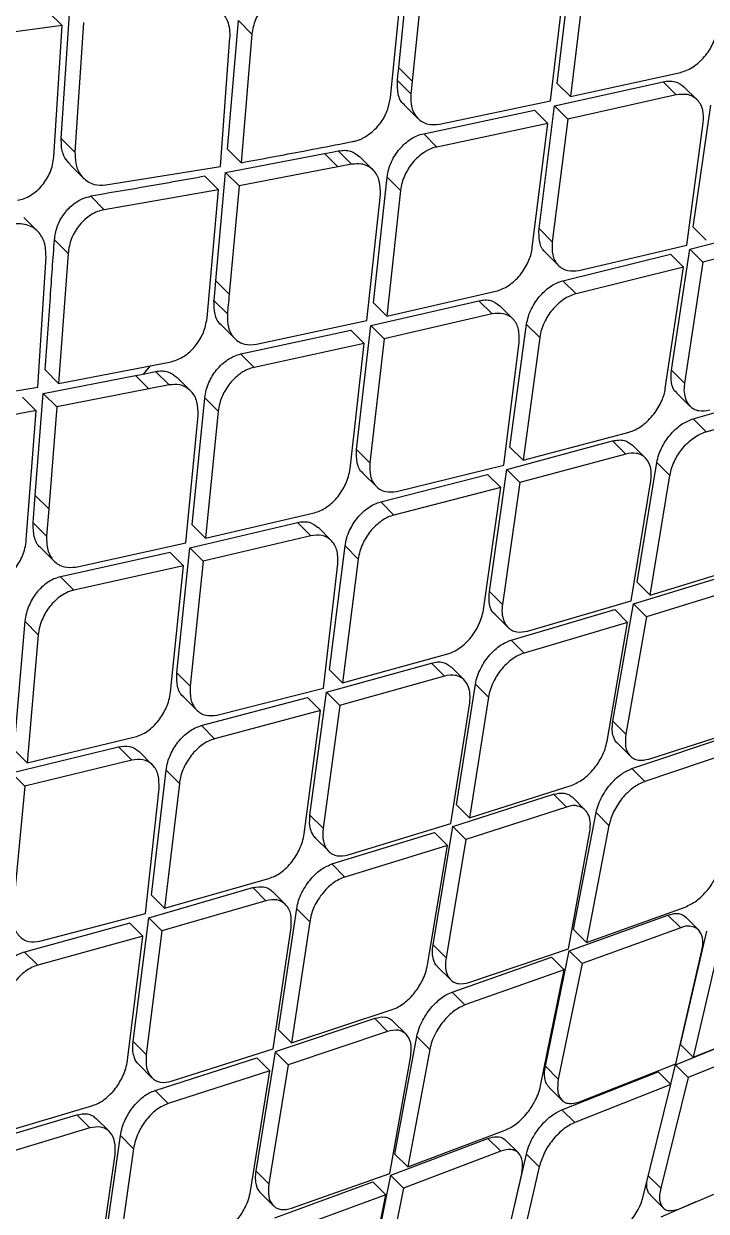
# Model space of a CAD drawing. Extents: x 943 to 1030, y 781 to 934.
# Drawn here: x 952.132 to 952.986, y 875.744 to 877.231 of the extents above; entities that cross this region are included whole.
import ezdxf

# ---------------------------------------------------------------- set-up
doc = ezdxf.new("R2010")
doc.units = 0
doc.header["$MEASUREMENT"] = 0
doc.layers.add('1', color=4, linetype='Continuous')

# ---------------------------------------------------------------- blocks, each defined once
blk = doc.blocks.new('AIRA')
at = {"layer": '1', "color": 3, "linetype": 'Continuous', "lineweight": 25}
for p, q in [((9.424, 74.0101), (9.4385, 74.1525)), ((9.6223, 73.9906), (9.6411, 74.1464)), ((9.4136, 73.9723), (9.4294, 74.1311)), ((9.4553, 74.1357), (9.4407, 73.9934)), ((9.6578, 74.1298), (9.6389, 73.974)), ((9.6139, 73.9686), (9.6324, 74.1247)), ((9.0017, 73.9214), (9.0122, 74.0839)), ((9.0026, 74.0629), (8.9854, 74.0801)), ((9.0294, 74.0667), (9.0188, 73.9043)), ((9.2098, 73.9082), (9.2234, 74.0692)), ((9.2403, 74.0523), (9.2234, 74.0692)), ((9.0026, 74.0629), (8.8542, 74.0434)), ((8.9923, 73.8986), (9.0026, 74.0629)), ((9.2403, 74.0523), (9.2267, 73.8913)), ((9.2008, 73.8866), (9.2128, 74.0482)), ((9.4229, 74), (9.424, 74.0101)), ((9.4407, 73.9934), (9.424, 74.0101)), ((9.4223, 73.9941), (9.4229, 73.9999)), ((9.439, 73.9773), (9.4223, 73.9941)), ((9.6189, 73.9623), (9.755, 73.9926)), ((9.6389, 73.974), (9.7765, 74.0043)), ((9.7714, 73.9761), (9.755, 73.9926)), ((9.6389, 73.974), (9.6224, 73.9906)), ((9.7974, 73.9699), (9.7809, 73.9864)), ((9.4103, 73.9582), (9.4136, 73.9723)), ((9.4314, 73.9633), (9.4481, 73.9466)), ((9.475, 73.9395), (9.6139, 73.9686)), ((9.5996, 73.8087), (9.6189, 73.9623)), ((9.6189, 73.9623), (9.6355, 73.9458)), ((9.7714, 73.9761), (9.6355, 73.9458)), ((9.7925, 73.8106), (9.8147, 73.9631)), ((9.4552, 73.9276), (9.5938, 73.9569)), ((9.6104, 73.9403), (9.5938, 73.9569)), ((9.6104, 73.9403), (9.4718, 73.9109)), ((9.5912, 73.7849), (9.6104, 73.9403)), ((9.6355, 73.9458), (9.6161, 73.7922)), ((9.7845, 73.7881), (9.8051, 73.941)), ((9.0188, 73.9043), (9.0017, 73.9214)), ((9.4552, 73.9276), (9.4718, 73.9109)), ((9.2072, 73.879), (9.3311, 73.9026)), ((9.2267, 73.8913), (9.2098, 73.9082)), ((9.3311, 73.9026), (9.3405, 73.9045)), ((9.3478, 73.8859), (9.3311, 73.9026)), ((9.3405, 73.9045), (9.3482, 73.906)), ((9.365, 73.8893), (9.3482, 73.906)), ((9.0124, 73.889), (9.0294, 73.872)), ((9.365, 73.8893), (9.3478, 73.8859)), ((9.392, 73.882), (9.3752, 73.8987)), ((9.0573, 73.8634), (9.2008, 73.8866)), ((9.1983, 73.8574), (9.1815, 73.8743)), ((9.195, 73.7435), (9.2072, 73.879)), ((9.2241, 73.8622), (9.2073, 73.879)), ((9.3478, 73.8859), (9.2241, 73.8621)), ((9.3923, 73.7158), (9.4096, 73.8732)), ((9.4262, 73.8565), (9.4096, 73.8732)), ((9.2241, 73.8621), (9.2118, 73.7267)), ((9.0555, 73.8323), (9.0385, 73.8493)), ((9.1983, 73.8574), (9.0555, 73.8323)), ((9.1841, 73.697), (9.1983, 73.8574)), ((9.384, 73.6936), (9.401, 73.8513)), ((9.4262, 73.8565), (9.409, 73.6992)), ((8.972, 73.8054), (8.9549, 73.8225)), ((9.7884, 73.783), (9.922, 73.8173)), ((9.6161, 73.7922), (9.5996, 73.8087)), ((9.8089, 73.7942), (9.7925, 73.8106)), ((9.9383, 73.801), (9.8048, 73.7666)), ((9.0101, 73.7777), (8.9931, 73.7947)), ((9.6494, 73.7564), (9.7845, 73.7881)), ((8.9724, 73.6103), (8.9826, 73.7736)), ((9.0101, 73.7777), (8.9982, 73.615)), ((9.6075, 73.779), (9.624, 73.7626)), ((9.6294, 73.7435), (9.7641, 73.7768)), ((9.7804, 73.7605), (9.7641, 73.7768)), ((9.7653, 73.6314), (9.7884, 73.783)), ((9.8048, 73.7666), (9.7884, 73.783)), ((9.7804, 73.7605), (9.6459, 73.7271)), ((9.7576, 73.6087), (9.7804, 73.7605)), ((9.8048, 73.7666), (9.7817, 73.6151)), ((9.1941, 73.733), (9.195, 73.7435)), ((9.2118, 73.7267), (9.195, 73.7435)), ((9.6294, 73.7435), (9.6459, 73.7271)), ((9.1928, 73.7189), (9.1941, 73.733)), ((9.409, 73.6992), (9.5457, 73.7304)), ((9.2095, 73.7021), (9.1927, 73.7189)), ((9.3892, 73.6873), (9.5244, 73.7184)), ((9.409, 73.6992), (9.3923, 73.7158)), ((9.5409, 73.7019), (9.5244, 73.7184)), ((9.5667, 73.6958), (9.5502, 73.7123)), ((9.1837, 73.6936), (9.1841, 73.697)), ((9.5409, 73.7019), (9.4058, 73.6707)), ((9.2021, 73.6878), (9.2189, 73.6711)), ((9.2262, 73.6518), (9.3642, 73.6817)), ((9.2458, 73.6639), (9.384, 73.6936)), ((9.3809, 73.6651), (9.3642, 73.6817)), ((9.3713, 73.5322), (9.3892, 73.6873)), ((9.3892, 73.6873), (9.4058, 73.6707)), ((9.5632, 73.5352), (9.584, 73.689)), ((9.6005, 73.6725), (9.584, 73.6889)), ((9.3809, 73.6651), (9.243, 73.635)), ((9.3631, 73.5082), (9.3809, 73.6651)), ((9.4058, 73.6707), (9.3879, 73.5157)), ((9.5554, 73.5125), (9.5747, 73.6666)), ((9.6005, 73.6725), (9.5796, 73.5188)), ((9.243, 73.635), (9.2262, 73.6517)), ((8.9982, 73.615), (9.139, 73.6421)), ((9.113, 73.6371), (9.1042, 73.6267)), ((9.1405, 73.6424), (9.139, 73.6421)), ((8.979, 73.6024), (9.0946, 73.6248)), ((8.9982, 73.615), (8.9813, 73.6319)), ((9.0946, 73.6248), (9.1042, 73.6267)), ((9.0946, 73.6248), (9.1114, 73.608)), ((9.1042, 73.6267), (9.1197, 73.6298)), ((9.1365, 73.613), (9.1197, 73.6298)), ((9.1635, 73.6057), (9.1467, 73.6225)), ((9.7817, 73.6151), (9.7653, 73.6314)), ((8.829, 73.5869), (8.9724, 73.6103)), ((9.1114, 73.608), (8.996, 73.5855)), ((9.1365, 73.613), (9.1114, 73.608)), ((9.7925, 73.5707), (9.9233, 73.6077)), ((8.9702, 73.5808), (8.9533, 73.5977)), ((8.9691, 73.4748), (8.979, 73.6025)), ((8.996, 73.5855), (8.979, 73.6025)), ((9.1656, 73.4378), (9.1813, 73.5967)), ((9.198, 73.58), (9.1813, 73.5967)), ((9.7722, 73.6029), (9.7885, 73.5866)), ((9.8087, 73.5544), (9.9396, 73.5915)), ((8.9583, 73.4246), (8.9702, 73.5808)), ((8.996, 73.5855), (8.9859, 73.4579)), ((9.198, 73.58), (9.1823, 73.4211)), ((9.1575, 73.4154), (9.1728, 73.5747)), ((9.8087, 73.5544), (9.7925, 73.5707)), ((9.5796, 73.5188), (9.7123, 73.554)), ((9.3878, 73.5157), (9.3713, 73.5322)), ((9.5593, 73.5073), (9.6917, 73.5429)), ((9.5796, 73.5188), (9.5632, 73.5352)), ((9.7081, 73.5265), (9.6917, 73.5429)), ((9.7328, 73.5215), (9.7165, 73.5378)), ((9.7081, 73.5265), (9.5757, 73.4909)), ((9.7223, 73.3662), (9.7471, 73.5161)), ((9.7471, 73.516), (9.7634, 73.4998)), ((9.3795, 73.5023), (9.396, 73.4858)), ((9.4213, 73.4798), (9.5554, 73.5124)), ((9.5374, 73.3546), (9.5593, 73.5073)), ((9.5757, 73.4909), (9.5593, 73.5073)), ((9.4015, 73.4667), (9.5352, 73.501)), ((9.5516, 73.4846), (9.5352, 73.501)), ((9.5757, 73.4909), (9.5538, 73.3382)), ((9.7151, 73.3429), (9.7396, 73.4931)), ((9.7386, 73.35), (9.7634, 73.4998)), ((8.9682, 73.4639), (8.9691, 73.4748)), ((8.9859, 73.4579), (8.969, 73.4748)), ((9.5516, 73.4846), (9.418, 73.4502)), ((9.53, 73.3316), (9.5516, 73.4846)), ((8.9663, 73.4406), (8.9682, 73.4639)), ((8.9859, 73.4579), (8.9832, 73.4237)), ((9.418, 73.4502), (9.4015, 73.4666)), ((9.1823, 73.4211), (9.3183, 73.453)), ((8.9832, 73.4237), (8.9663, 73.4406)), ((9.1627, 73.409), (9.2972, 73.4408)), ((9.1823, 73.4211), (9.1656, 73.4378)), ((9.3138, 73.4243), (9.2972, 73.4408)), ((9.3395, 73.4182), (9.323, 73.4348)), ((8.9578, 73.4185), (8.9583, 73.4246)), ((9.0198, 73.3851), (9.1575, 73.4154)), ((9.3138, 73.4243), (9.1794, 73.3923)), ((8.976, 73.4092), (8.9928, 73.3924)), ((9.1379, 73.4033), (9.0005, 73.3727)), ((9.1546, 73.3866), (9.1379, 73.4033)), ((9.1463, 73.2524), (9.1627, 73.409)), ((9.1627, 73.4089), (9.1794, 73.3923)), ((9.3372, 73.2563), (9.3568, 73.4114)), ((9.3733, 73.3949), (9.3568, 73.4114)), ((9.1546, 73.3866), (9.0173, 73.356)), ((9.1383, 73.2283), (9.1546, 73.3866)), ((9.1794, 73.3923), (9.1629, 73.2358)), ((9.3297, 73.2334), (9.3477, 73.3889)), ((9.3733, 73.3949), (9.3537, 73.2399)), ((9.7386, 73.3499), (9.8674, 73.3891)), ((9.0173, 73.356), (9.0005, 73.3727)), ((9.7177, 73.3391), (9.8451, 73.3781)), ((9.5538, 73.3382), (9.5374, 73.3546)), ((9.7224, 73.3662), (9.7386, 73.35)), ((9.8613, 73.3619), (9.734, 73.3228)), ((9.5853, 73.3048), (9.7151, 73.3429)), ((9.692, 73.1919), (9.7177, 73.3391)), ((9.7178, 73.339), (9.734, 73.3228)), ((9.5444, 73.3259), (9.5607, 73.3096)), ((9.5647, 73.2936), (9.6943, 73.332)), ((9.7105, 73.3158), (9.6943, 73.332)), ((9.734, 73.3228), (9.7082, 73.1757)), ((8.9561, 73.3171), (8.9421, 73.1565)), ((8.9729, 73.3003), (8.9562, 73.3171)), ((9.7105, 73.3158), (9.581, 73.2773)), ((9.6848, 73.1669), (9.7105, 73.3158)), ((8.9729, 73.3003), (8.9589, 73.1398)), ((9.581, 73.2773), (9.5647, 73.2936)), ((9.3336, 73.2283), (9.4649, 73.2649)), ((9.3537, 73.2399), (9.4853, 73.2763)), ((9.4813, 73.2485), (9.4649, 73.2649)), ((9.1629, 73.2358), (9.1463, 73.2524)), ((9.3537, 73.2399), (9.3373, 73.2563)), ((9.4813, 73.2485), (9.35, 73.2118)), ((9.5059, 73.2437), (9.4895, 73.26)), ((9.4963, 73.0875), (9.52, 73.2384)), ((9.5363, 73.2221), (9.52, 73.2383)), ((9.1547, 73.2224), (9.1713, 73.2058)), ((9.1769, 73.1865), (9.3096, 73.2217)), ((9.1965, 73.1998), (9.3297, 73.2334)), ((9.3261, 73.2053), (9.3096, 73.2217)), ((9.3129, 73.0744), (9.3336, 73.2283)), ((9.3501, 73.2118), (9.3336, 73.2282)), ((9.5363, 73.2221), (9.5126, 73.0712)), ((9.3261, 73.2053), (9.1935, 73.1699)), ((9.3056, 73.0511), (9.3261, 73.2053)), ((9.3501, 73.2118), (9.3293, 73.058)), ((9.4893, 73.064), (9.5128, 73.2151)), ((9.7082, 73.1757), (9.692, 73.1919)), ((9.177, 73.1865), (9.1935, 73.1699)), ((9.7158, 73.1327), (9.8416, 73.1749)), ((9.7369, 73.1446), (9.863, 73.1852)), ((8.9395, 73.1274), (9.0732, 73.16)), ((8.9589, 73.1398), (9.0942, 73.1724)), ((9.0899, 73.1434), (9.0732, 73.16)), ((9.6977, 73.1645), (9.7139, 73.1483)), ((8.9589, 73.1398), (8.9421, 73.1565)), ((9.1156, 73.1374), (9.099, 73.154)), ((9.8577, 73.1588), (9.732, 73.1166)), ((9.0899, 73.1434), (8.9562, 73.1107)), ((9.1146, 72.9743), (9.1328, 73.1306)), ((9.1494, 73.1141), (9.1329, 73.1306)), ((9.732, 73.1166), (9.7159, 73.1327)), ((8.9562, 73.1107), (8.9395, 73.1274)), ((8.9562, 73.1107), (8.9412, 72.9528)), ((9.1072, 72.9511), (9.124, 73.1078)), ((9.1494, 73.1141), (9.131, 72.9578)), ((9.4919, 73.0602), (9.6178, 73.1005)), ((9.5126, 73.0712), (9.64, 73.1117)), ((9.634, 73.0844), (9.6178, 73.1005)), ((9.5126, 73.0712), (9.4963, 73.0875)), ((9.6575, 73.0806), (9.6413, 73.0968)), ((9.3293, 73.058), (9.3129, 73.0744)), ((9.634, 73.0844), (9.5081, 73.0439)), ((9.6428, 72.9312), (9.671, 73.0776)), ((9.6871, 73.0614), (9.671, 73.0776)), ((9.3607, 73.0246), (9.4893, 73.064)), ((9.467, 72.9121), (9.4919, 73.0602)), ((9.4919, 73.0602), (9.5081, 73.0439)), ((9.6871, 73.0614), (9.6589, 72.9151)), ((9.32, 73.0456), (9.3363, 73.0292)), ((9.3403, 73.0133), (9.4687, 73.0529)), ((9.4849, 73.0366), (9.4687, 73.0529)), ((9.5081, 73.0439), (9.4832, 72.896)), ((9.6364, 72.9071), (9.6632, 73.0538)), ((9.4849, 73.0366), (9.3567, 72.9969)), ((9.4601, 72.8869), (9.4849, 73.0366)), ((9.3403, 73.0133), (9.3567, 72.9969)), ((9.1111, 72.946), (9.2414, 72.9837)), ((9.131, 72.9578), (9.2616, 72.9952)), ((9.2414, 72.9837), (9.2578, 72.9673)), ((9.131, 72.9578), (9.1146, 72.9743)), ((9.2578, 72.9673), (9.1276, 72.9295)), ((9.2822, 72.9626), (9.2659, 72.9789)), ((8.975, 72.9166), (9.1072, 72.9511)), ((9.2735, 72.8055), (9.2963, 72.9574)), ((9.3126, 72.941), (9.2963, 72.9573)), ((9.6589, 72.9151), (9.7825, 72.9594)), ((9.0873, 72.9393), (8.9556, 72.9031)), ((9.1038, 72.9228), (9.0873, 72.9393)), ((9.0915, 72.791), (9.1111, 72.946)), ((9.1276, 72.9295), (9.1112, 72.946)), ((9.3126, 72.941), (9.2898, 72.7892)), ((9.6375, 72.9047), (9.7608, 72.9494)), ((9.7769, 72.9333), (9.7608, 72.9493)), ((9.7992, 72.9308), (9.7833, 72.9466)), ((9.1038, 72.9228), (8.9721, 72.8865)), ((9.0845, 72.7675), (9.1038, 72.9228)), ((9.1276, 72.9295), (9.1079, 72.7746)), ((9.2668, 72.7818), (9.2892, 72.9339)), ((9.6428, 72.9312), (9.6589, 72.9151)), ((9.7769, 72.9333), (9.6536, 72.8886)), ((9.7766, 72.7875), (9.8096, 72.9291)), ((9.4832, 72.896), (9.467, 72.9121)), ((9.5117, 72.865), (9.6364, 72.9071)), ((9.8256, 72.9131), (9.7926, 72.7715)), ((8.9721, 72.8865), (8.9556, 72.9031)), ((9.4908, 72.853), (9.615, 72.8967)), ((9.6077, 72.76), (9.6375, 72.9047)), ((9.6311, 72.8806), (9.615, 72.8967)), ((9.6536, 72.8886), (9.6375, 72.9047)), ((9.7708, 72.7629), (9.8035, 72.9048)), ((9.4727, 72.8847), (9.4889, 72.8685)), ((9.6311, 72.8806), (9.5069, 72.8368)), ((9.6016, 72.7355), (9.6311, 72.8806)), ((9.6536, 72.8886), (9.6237, 72.7439)), ((9.4908, 72.853), (9.5069, 72.8368)), ((9.3939, 72.8197), (9.2692, 72.7781)), ((9.2898, 72.7892), (9.4159, 72.831)), ((9.4101, 72.8035), (9.3939, 72.8197)), ((9.7926, 72.7715), (9.9125, 72.8195)), ((9.2898, 72.7892), (9.2735, 72.8055)), ((9.4101, 72.8035), (9.2855, 72.7618)), ((9.4333, 72.8001), (9.4171, 72.8162)), ((9.7704, 72.762), (9.8889, 72.8098)), ((9.1079, 72.7746), (9.0915, 72.791)), ((9.4191, 72.6501), (9.4466, 72.7972)), ((9.4628, 72.7811), (9.4466, 72.7972)), ((9.7926, 72.7715), (9.7766, 72.7875)), ((9.9049, 72.7939), (9.7864, 72.746)), ((9.1393, 72.7412), (9.2668, 72.7818)), ((9.2692, 72.7781), (9.2451, 72.6292)), ((9.2855, 72.7618), (9.2693, 72.778)), ((9.4129, 72.6257), (9.439, 72.7731)), ((9.4628, 72.7811), (9.4352, 72.634)), ((9.0987, 72.7621), (9.1151, 72.7457)), ((9.1191, 72.7297), (9.2463, 72.7705)), ((9.2625, 72.7543), (9.2463, 72.7705)), ((9.2855, 72.7618), (9.2614, 72.613)), ((9.6237, 72.7439), (9.6076, 72.76)), ((9.6501, 72.7156), (9.7708, 72.7629)), ((9.7644, 72.7376), (9.7704, 72.762)), ((9.7705, 72.7619), (9.7864, 72.746)), ((9.2625, 72.7543), (9.1355, 72.7134)), ((9.2385, 72.6037), (9.2625, 72.7543)), ((9.6283, 72.7057), (9.7487, 72.7532)), ((9.7646, 72.7373), (9.7487, 72.7532)), ((9.7864, 72.746), (9.7519, 72.6076)), ((9.1355, 72.7134), (9.1191, 72.7297)), ((9.6119, 72.734), (9.6281, 72.7178)), ((9.7646, 72.7373), (9.6443, 72.6897)), ((9.7301, 72.5972), (9.7646, 72.7373)), ((8.8918, 72.6606), (9.021, 72.6993)), ((8.9115, 72.6725), (9.0411, 72.711)), ((9.0375, 72.6829), (9.021, 72.6993)), ((9.6283, 72.7057), (9.6443, 72.6897)), ((9.0618, 72.6783), (9.0454, 72.6947)), ((9.0375, 72.6829), (8.9083, 72.6441)), ((9.0538, 72.5204), (9.0757, 72.6732)), ((9.092, 72.6568), (9.0757, 72.6732)), ((9.4139, 72.6236), (9.5357, 72.6698)), ((9.4352, 72.634), (9.5572, 72.6799)), ((9.5357, 72.6698), (9.5517, 72.6537)), ((9.092, 72.6568), (9.0701, 72.5041)), ((9.5517, 72.6537), (9.43, 72.6074)), ((9.5737, 72.6515), (9.5578, 72.6674)), ((9.0473, 72.4964), (9.0689, 72.6495)), ((9.4352, 72.634), (9.4191, 72.6501)), ((9.5631, 72.56), (9.5838, 72.6502)), ((9.5998, 72.6342), (9.5838, 72.6502)), ((9.2614, 72.613), (9.2451, 72.6292)), ((9.2898, 72.5822), (9.4129, 72.6257)), ((9.5457, 72.4832), (9.578, 72.6255)), ((9.5998, 72.6342), (9.5672, 72.4921)), ((9.7753, 72.5817), (9.8923, 72.6315)), ((9.2689, 72.5701), (9.3917, 72.6152)), ((9.3846, 72.4782), (9.4139, 72.6236)), ((9.4078, 72.5991), (9.3917, 72.6153)), ((9.43, 72.6074), (9.4139, 72.6235)), ((9.7519, 72.6076), (9.7359, 72.6235)), ((9.251, 72.6017), (9.2672, 72.5855)), ((9.4078, 72.5991), (9.2851, 72.5539)), ((9.3789, 72.4535), (9.4078, 72.5991)), ((9.43, 72.6074), (9.4007, 72.4622)), ((9.7388, 72.599), (9.7548, 72.5829)), ((9.7526, 72.5715), (9.7961, 72.5906))]:
    blk.add_line(p, q, dxfattribs=at)
at = {"layer": '1', "color": 3, "linetype": 'Continuous', "lineweight": 25, "flags": 128}
blk.add_lwpolyline([(9.4407, 73.9934), (9.4398, 73.9844), (9.4391, 73.9774)], dxfattribs=at)
at = {"layer": '1', "color": 3, "linetype": 'Continuous', "lineweight": 25}
for points, knots in [([(16.7635, 77.6975), (16.438, 77.4073), (15.787, 76.8269), (14.8258, 75.9334), (13.8771, 75.0243), (12.943, 74.0988), (12.0242, 73.1586), (11.1221, 72.2041), (10.236, 71.2375), (9.661, 70.5833), (9.3735, 70.2562)], [0, 0, 0, 0, 0.125, 0.25, 0.375, 0.5, 0.625, 0.75, 0.875, 1, 1, 1, 1]), ([(9.2863, 74.1063), (9.2839, 74.1059), (9.2785, 74.1048), (9.2704, 74.1007), (9.2622, 74.0948), (9.2549, 74.0875), (9.249, 74.0792), (9.2427, 74.0675), (9.2413, 74.0583), (9.2403, 74.0523)], [0, 0, 0, 0, 0.105825, 0.238451, 0.373402, 0.498491, 0.62771, 0.754207, 1, 1, 1, 1]), ([(9.2128, 74.0482), (9.2128, 74.0485), (9.2129, 74.0496), (9.2129, 74.053), (9.2125, 74.0596), (9.21, 74.0696), (9.2045, 74.0784), (9.1968, 74.0846), (9.1886, 74.0881), (9.1809, 74.089), (9.1755, 74.0889), (9.1743, 74.0883), (9.1742, 74.0882)], [0, 0, 0, 0, 0.014204, 0.042302, 0.140117, 0.293294, 0.501589, 0.633648, 0.776943, 0.933487, 0.991591, 1, 1, 1, 1]), ([(9.7765, 74.0043), (9.7792, 74.0051), (9.7845, 74.0066), (9.7925, 74.0111), (9.8001, 74.0169), (9.809, 74.026), (9.8161, 74.0371), (9.8209, 74.0489), (9.8221, 74.055), (9.8227, 74.0582)], [0, 0, 0, 0, 0.126014, 0.251341, 0.376388, 0.50159, 0.734749, 0.863397, 1, 1, 1, 1]), ([(9.4315, 73.9635), (9.4312, 73.9637), (9.4268, 73.9664), (9.4224, 73.977), (9.4223, 73.9884), (9.4223, 73.9941)], [0, 0, 0, 0, 0.034137, 0.519081, 1, 1, 1, 1]), ([(9.755, 73.9926), (9.7576, 73.993), (9.7628, 73.9939), (9.7722, 73.9928), (9.7774, 73.9889), (9.7808, 73.9863)], [0, 0, 0, 0, 0.258835, 0.515955, 1, 1, 1, 1]), ([(9.439, 73.9773), (9.439, 73.9715), (9.439, 73.9619), (9.4432, 73.9526), (9.4478, 73.9465), (9.4532, 73.9422), (9.4622, 73.9384), (9.47, 73.9391), (9.475, 73.9395)], [0, 0, 0, 0, 0.248308, 0.407172, 0.498913, 0.640836, 0.771699, 1, 1, 1, 1]), ([(9.8051, 73.941), (9.8053, 73.9466), (9.8057, 73.9578), (9.7997, 73.9685), (9.7923, 73.9742), (9.7837, 73.9775), (9.7762, 73.9767), (9.7714, 73.9761)], [0, 0, 0, 0, 0.248843, 0.49856, 0.64013, 0.770965, 1, 1, 1, 1]), ([(9.3788, 73.9218), (9.3828, 73.9243), (9.3895, 73.9284), (9.3998, 73.9385), (9.4054, 73.9466), (9.4087, 73.9542), (9.4095, 73.9563), (9.4103, 73.9582)], [0, 0, 0, 0, 0.299705, 0.501096, 0.859606, 0.872421, 1, 1, 1, 1]), ([(9.0128, 73.8894), (9.0104, 73.8919), (9.0048, 73.8979), (9.0016, 73.9097), (9.0017, 73.9184), (9.0017, 73.9214)], [0, 0, 0, 0, 0.318184, 0.766873, 1, 1, 1, 1]), ([(9.2267, 73.8913), (9.2528, 73.8961), (9.294, 73.9037), (9.3403, 73.9127), (9.3614, 73.9166), (9.3672, 73.9179), (9.3679, 73.9181)], [0, 0, 0, 0, 0.552912, 0.873663, 0.986638, 1, 1, 1, 1]), ([(9.3679, 73.9181), (9.3697, 73.9185), (9.3727, 73.9192), (9.3764, 73.9206), (9.3782, 73.9215), (9.3788, 73.9218)], [0, 0, 0, 0, 0.5010568, 0.8164938, 1, 1, 1, 1]), ([(9.4096, 73.8732), (9.4101, 73.8765), (9.4111, 73.8829), (9.4158, 73.8952), (9.4246, 73.9091), (9.4365, 73.9197), (9.4469, 73.9254), (9.4524, 73.9268), (9.4552, 73.9276)], [0, 0, 0, 0, 0.139096, 0.270943, 0.512783, 0.746549, 0.871237, 1, 1, 1, 1]), ([(9.0188, 73.9043), (9.019, 73.8982), (9.0194, 73.8866), (9.0248, 73.8771), (9.0302, 73.871), (9.0349, 73.8672), (9.0443, 73.8629), (9.0523, 73.8632), (9.0573, 73.8634)], [0, 0, 0, 0, 0.250403, 0.476416, 0.502103, 0.644874, 0.775459, 1, 1, 1, 1]), ([(9.3482, 73.906), (9.3509, 73.9064), (9.3564, 73.9071), (9.3661, 73.9057), (9.3715, 73.9014), (9.3751, 73.8985)], [0, 0, 0, 0, 0.259164, 0.517584, 1, 1, 1, 1]), ([(9.4718, 73.9109), (9.4716, 73.9109), (9.471, 73.911), (9.4693, 73.9106), (9.4642, 73.9091), (9.4567, 73.9051), (9.448, 73.8985), (9.4392, 73.8893), (9.4323, 73.8781), (9.4278, 73.8661), (9.4268, 73.8598), (9.4262, 73.8565)], [0, 0, 0, 0, 0.009812, 0.025576, 0.075767, 0.251609, 0.376054, 0.502002, 0.733155, 0.862124, 1, 1, 1, 1]), ([(8.9468, 73.8442), (8.9496, 73.8448), (8.9552, 73.846), (8.9635, 73.8502), (8.9712, 73.8559), (8.9802, 73.8651), (8.9869, 73.8765), (8.9912, 73.8888), (8.9919, 73.8953), (8.9923, 73.8986)], [0, 0, 0, 0, 0.126578, 0.25122, 0.374704, 0.497905, 0.732718, 0.862235, 1, 1, 1, 1]), ([(9.401, 73.8513), (9.401, 73.8572), (9.4009, 73.869), (9.3943, 73.8808), (9.3857, 73.8872), (9.3762, 73.8905), (9.3691, 73.8897), (9.365, 73.8893)], [0, 0, 0, 0, 0.249258, 0.498109, 0.667591, 0.807707, 1, 1, 1, 1]), ([(9.1815, 73.8743), (9.1549, 73.8695), (9.1074, 73.8609), (9.0595, 73.8529), (9.0385, 73.8493)], [0, 0, 0, 0, 0.56, 1, 1, 1, 1]), ([(8.9931, 73.7947), (8.9939, 73.8001), (8.9956, 73.811), (9.0039, 73.8266), (9.0154, 73.839), (9.0275, 73.8466), (9.0352, 73.8485), (9.0385, 73.8493)], [0, 0, 0, 0, 0.221499, 0.443506, 0.653056, 0.851267, 1, 1, 1, 1]), ([(9.0555, 73.8323), (9.0526, 73.8317), (9.0471, 73.8304), (9.0388, 73.8261), (9.0312, 73.8204), (9.0244, 73.8133), (9.0187, 73.8052), (9.0126, 73.7933), (9.0111, 73.7839), (9.0101, 73.7777)], [0, 0, 0, 0, 0.12722, 0.252195, 0.375632, 0.498266, 0.620205, 0.747606, 1, 1, 1, 1]), ([(8.9826, 73.7736), (8.9823, 73.7797), (8.9817, 73.7919), (8.9746, 73.8036), (8.9663, 73.8104), (8.958, 73.814), (8.9503, 73.8149), (8.9448, 73.8148), (8.9436, 73.8142), (8.9435, 73.8141)], [0, 0, 0, 0, 0.250544, 0.501012, 0.632842, 0.77677, 0.933594, 0.991621, 1, 1, 1, 1]), ([(9.6076, 73.7791), (9.6074, 73.7793), (9.6037, 73.7822), (9.5992, 73.7917), (9.5995, 73.803), (9.5996, 73.8087)], [0, 0, 0, 0, 0.033028, 0.511538, 1, 1, 1, 1]), ([(8.9813, 73.6319), (8.9835, 73.6623), (8.9875, 73.7165), (8.9914, 73.7708), (8.9931, 73.7947)], [0, 0, 0, 0, 0.56, 1, 1, 1, 1]), ([(9.5457, 73.7304), (9.5484, 73.7312), (9.5536, 73.7328), (9.5616, 73.7373), (9.5691, 73.7432), (9.5782, 73.7528), (9.5864, 73.7666), (9.5907, 73.7783), (9.5911, 73.7843), (9.5912, 73.7849)], [0, 0, 0, 0, 0.125413, 0.250582, 0.375943, 0.501874, 0.750956, 0.971898, 1, 1, 1, 1]), ([(9.6161, 73.7922), (9.6159, 73.7865), (9.6156, 73.7752), (9.6215, 73.7643), (9.6287, 73.7585), (9.6372, 73.7551), (9.6446, 73.7559), (9.6494, 73.7564)], [0, 0, 0, 0, 0.248993, 0.498712, 0.638394, 0.768559, 1, 1, 1, 1]), ([(9.584, 73.689), (9.5846, 73.6922), (9.5858, 73.6986), (9.5898, 73.7083), (9.595, 73.7172), (9.603, 73.7276), (9.6148, 73.7382), (9.6246, 73.7418), (9.6294, 73.7435)], [0, 0, 0, 0, 0.140284, 0.275797, 0.406748, 0.533373, 0.773531, 1, 1, 1, 1]), ([(9.2118, 73.7267), (9.2114, 73.7221), (9.2106, 73.7139), (9.2099, 73.7057), (9.2095, 73.7021)], [0, 0, 0, 0, 0.56, 1, 1, 1, 1]), ([(9.6459, 73.7271), (9.6432, 73.7263), (9.638, 73.7247), (9.6301, 73.7201), (9.6226, 73.7141), (9.6139, 73.705), (9.607, 73.6939), (9.6022, 73.682), (9.6011, 73.6758), (9.6005, 73.6725)], [0, 0, 0, 0, 0.125916, 0.251185, 0.376203, 0.501366, 0.731006, 0.860627, 1, 1, 1, 1]), ([(9.2022, 73.6879), (9.202, 73.6881), (9.1979, 73.6912), (9.193, 73.7012), (9.1928, 73.713), (9.1927, 73.7189)], [0, 0, 0, 0, 0.027804, 0.517851, 1, 1, 1, 1]), ([(9.5244, 73.7184), (9.527, 73.7189), (9.5322, 73.7198), (9.5415, 73.7188), (9.5467, 73.7148), (9.5501, 73.7122)], [0, 0, 0, 0, 0.259361, 0.51616, 1, 1, 1, 1]), ([(9.2095, 73.7021), (9.2096, 73.6962), (9.2096, 73.6844), (9.2163, 73.6729), (9.224, 73.6666), (9.233, 73.6628), (9.2408, 73.6635), (9.2458, 73.6639)], [0, 0, 0, 0, 0.248173, 0.498563, 0.639651, 0.770277, 1, 1, 1, 1]), ([(9.5747, 73.6666), (9.5748, 73.6723), (9.5751, 73.6836), (9.5691, 73.6943), (9.5618, 73.7), (9.5532, 73.7033), (9.5457, 73.7025), (9.5409, 73.7019)], [0, 0, 0, 0, 0.248948, 0.498674, 0.639139, 0.769575, 1, 1, 1, 1]), ([(9.1405, 73.6424), (9.1456, 73.6443), (9.1558, 73.6479), (9.1694, 73.6607), (9.1797, 73.6766), (9.1823, 73.6879), (9.1837, 73.6936)], [0, 0, 0, 0, 0.250637, 0.50126, 0.750491, 1, 1, 1, 1]), ([(9.1813, 73.5967), (9.1818, 73.6001), (9.1827, 73.6065), (9.1871, 73.6186), (9.1938, 73.6299), (9.2025, 73.6391), (9.2101, 73.645), (9.2181, 73.6495), (9.2235, 73.651), (9.2262, 73.6518)], [0, 0, 0, 0, 0.139127, 0.268701, 0.499152, 0.623937, 0.748629, 0.873797, 1, 1, 1, 1]), ([(9.243, 73.635), (9.2402, 73.6343), (9.2348, 73.6328), (9.2268, 73.6283), (9.2192, 73.6223), (9.2106, 73.6131), (9.2039, 73.6018), (9.1995, 73.5897), (9.1985, 73.5833), (9.198, 73.58)], [0, 0, 0, 0, 0.126589, 0.25199, 0.376762, 0.501473, 0.731694, 0.861094, 1, 1, 1, 1]), ([(9.1197, 73.6298), (9.1224, 73.6302), (9.1278, 73.6309), (9.1375, 73.6295), (9.143, 73.6251), (9.1466, 73.6223)], [0, 0, 0, 0, 0.259896, 0.519097, 1, 1, 1, 1]), ([(9.7723, 73.6031), (9.7721, 73.6032), (9.7682, 73.6054), (9.7645, 73.6151), (9.7651, 73.626), (9.7653, 73.6314)], [0, 0, 0, 0, 0.025698, 0.513186, 1, 1, 1, 1]), ([(9.1728, 73.5747), (9.1728, 73.5806), (9.1727, 73.5924), (9.166, 73.6041), (9.1579, 73.6105), (9.1486, 73.6141), (9.1411, 73.6134), (9.1365, 73.613)], [0, 0, 0, 0, 0.249164, 0.498371, 0.652255, 0.787148, 1, 1, 1, 1]), ([(9.7123, 73.554), (9.7148, 73.5549), (9.7199, 73.5566), (9.7277, 73.5612), (9.7351, 73.5672), (9.7441, 73.5768), (9.7525, 73.5905), (9.7568, 73.6021), (9.7575, 73.6079), (9.7576, 73.6087)], [0, 0, 0, 0, 0.124122, 0.248918, 0.374706, 0.501592, 0.750742, 0.968837, 1, 1, 1, 1]), ([(9.7817, 73.6151), (9.7814, 73.613), (9.7807, 73.6074), (9.7817, 73.5971), (9.7862, 73.5881), (9.793, 73.5828), (9.8011, 73.5798), (9.8085, 73.5809), (9.8132, 73.5817)], [0, 0, 0, 0, 0.09274, 0.250084, 0.499326, 0.636428, 0.76565, 1, 1, 1, 1]), ([(8.9702, 73.5808), (8.9357, 73.5743), (8.8921, 73.5662), (8.8446, 73.5582), (8.8318, 73.5559), (8.8279, 73.5556), (8.8275, 73.5555)], [0, 0, 0, 0, 0.730236, 0.922652, 0.991432, 1, 1, 1, 1]), ([(9.7471, 73.5161), (9.7478, 73.5193), (9.7492, 73.5257), (9.7534, 73.5354), (9.7588, 73.5443), (9.7669, 73.5546), (9.7785, 73.5651), (9.7879, 73.5689), (9.7925, 73.5707)], [0, 0, 0, 0, 0.14265, 0.280019, 0.412241, 0.539465, 0.778483, 1, 1, 1, 1]), ([(9.7634, 73.4998), (9.7641, 73.503), (9.7654, 73.5093), (9.7704, 73.521), (9.7774, 73.5319), (9.786, 73.5411), (9.7934, 73.5471), (9.8011, 73.5518), (9.8062, 73.5535), (9.8087, 73.5544)], [0, 0, 0, 0, 0.141476, 0.271889, 0.498955, 0.625061, 0.750418, 0.875304, 1, 1, 1, 1]), ([(9.3796, 73.5025), (9.3794, 73.5027), (9.3752, 73.5052), (9.3711, 73.5154), (9.3712, 73.5266), (9.3713, 73.5322)], [0, 0, 0, 0, 0.034001, 0.517797, 1, 1, 1, 1]), ([(9.6917, 73.5429), (9.6943, 73.5434), (9.6994, 73.5444), (9.7083, 73.5438), (9.7132, 73.5401), (9.7164, 73.5377)], [0, 0, 0, 0, 0.262387, 0.520967, 1, 1, 1, 1]), ([(9.7396, 73.4931), (9.7399, 73.4986), (9.7406, 73.5097), (9.7351, 73.5201), (9.7282, 73.5254), (9.7201, 73.5284), (9.7128, 73.5273), (9.7081, 73.5265)], [0, 0, 0, 0, 0.249669, 0.498787, 0.637136, 0.766867, 1, 1, 1, 1]), ([(9.3183, 73.453), (9.3209, 73.4538), (9.3262, 73.4554), (9.334, 73.46), (9.3415, 73.4661), (9.3501, 73.4754), (9.3569, 73.4867), (9.3615, 73.4987), (9.3625, 73.505), (9.3631, 73.5082)], [0, 0, 0, 0, 0.124627, 0.249433, 0.374882, 0.501307, 0.731907, 0.861304, 1, 1, 1, 1]), ([(9.3878, 73.5157), (9.3877, 73.51), (9.3875, 73.4985), (9.3935, 73.4876), (9.4006, 73.4818), (9.4091, 73.4784), (9.4165, 73.4792), (9.4213, 73.4798)], [0, 0, 0, 0, 0.24915, 0.498885, 0.637663, 0.767484, 1, 1, 1, 1]), ([(9.3568, 73.4114), (9.3574, 73.4147), (9.3585, 73.4212), (9.3633, 73.4335), (9.372, 73.4475), (9.3835, 73.4582), (9.3936, 73.4642), (9.3989, 73.4658), (9.4015, 73.4667)], [0, 0, 0, 0, 0.14191, 0.27524, 0.515716, 0.748517, 0.872914, 1, 1, 1, 1]), ([(9.2972, 73.4409), (9.2998, 73.4413), (9.305, 73.4422), (9.3143, 73.4412), (9.3195, 73.4372), (9.3229, 73.4346)], [0, 0, 0, 0, 0.259994, 0.517221, 1, 1, 1, 1]), ([(9.418, 73.4502), (9.4154, 73.4493), (9.4102, 73.4477), (9.4024, 73.443), (9.395, 73.437), (9.3864, 73.4277), (9.3796, 73.4165), (9.375, 73.4046), (9.3739, 73.3982), (9.3733, 73.3949)], [0, 0, 0, 0, 0.125221, 0.250205, 0.375372, 0.501138, 0.729245, 0.859337, 1, 1, 1, 1]), ([(8.9761, 73.4093), (8.9759, 73.4095), (8.9715, 73.4122), (8.9668, 73.423), (8.9665, 73.4347), (8.9663, 73.4406)], [0, 0, 0, 0, 0.027718, 0.515516, 1, 1, 1, 1]), ([(8.9134, 73.363), (8.9161, 73.3637), (8.9215, 73.3652), (8.9296, 73.3697), (8.9371, 73.3757), (8.9458, 73.3851), (8.9524, 73.3965), (8.9566, 73.4088), (8.9574, 73.4152), (8.9578, 73.4185)], [0, 0, 0, 0, 0.125511, 0.250495, 0.375621, 0.501387, 0.732588, 0.861761, 1, 1, 1, 1]), ([(8.9832, 73.4237), (8.9833, 73.4178), (8.9835, 73.4059), (8.9902, 73.3942), (8.998, 73.3879), (9.007, 73.384), (9.0148, 73.3847), (9.0198, 73.3851)], [0, 0, 0, 0, 0.248306, 0.498837, 0.639343, 0.769712, 1, 1, 1, 1]), ([(9.3477, 73.3889), (9.3478, 73.3945), (9.348, 73.4059), (9.3419, 73.4167), (9.3346, 73.4224), (9.3261, 73.4258), (9.3186, 73.4249), (9.3138, 73.4243)], [0, 0, 0, 0, 0.249128, 0.498878, 0.638415, 0.768494, 1, 1, 1, 1]), ([(9.0005, 73.3728), (8.9978, 73.372), (8.9924, 73.3705), (8.9844, 73.3659), (8.9769, 73.3599), (8.9683, 73.3505), (8.9618, 73.3391), (8.9575, 73.327), (8.9566, 73.3205), (8.9561, 73.3171)], [0, 0, 0, 0, 0.126059, 0.251215, 0.376069, 0.501231, 0.7304, 0.860153, 1, 1, 1, 1]), ([(9.0173, 73.356), (9.0172, 73.356), (9.0169, 73.356), (9.0163, 73.3559), (9.014, 73.3553), (9.009, 73.3534), (9.0016, 73.3495), (8.9937, 73.3431), (8.9852, 73.3337), (8.9786, 73.3223), (8.9743, 73.3102), (8.9734, 73.3037), (8.9729, 73.3003)], [0, 0, 0, 0, 0.003568, 0.009887, 0.031036, 0.107674, 0.251158, 0.37516, 0.501397, 0.730507, 0.860212, 1, 1, 1, 1]), ([(9.5445, 73.3261), (9.5443, 73.3262), (9.5404, 73.3284), (9.5367, 73.3382), (9.5372, 73.3491), (9.5374, 73.3546)], [0, 0, 0, 0, 0.027562, 0.513932, 1, 1, 1, 1]), ([(9.5538, 73.3382), (9.5538, 73.3382), (9.5538, 73.338), (9.5537, 73.3376), (9.5535, 73.3361), (9.553, 73.3306), (9.5537, 73.3205), (9.5584, 73.3111), (9.5652, 73.3058), (9.5733, 73.3028), (9.5806, 73.304), (9.5853, 73.3048)], [0, 0, 0, 0, 0.002153, 0.006108, 0.019425, 0.067674, 0.250126, 0.499395, 0.635452, 0.764302, 1, 1, 1, 1]), ([(9.4853, 73.2763), (9.4878, 73.2771), (9.4928, 73.2789), (9.5005, 73.2836), (9.5079, 73.2897), (9.5164, 73.2991), (9.5233, 73.3102), (9.5281, 73.322), (9.5293, 73.3283), (9.53, 73.3316)], [0, 0, 0, 0, 0.123177, 0.247543, 0.37343, 0.501003, 0.729429, 0.859513, 1, 1, 1, 1]), ([(9.52, 73.2384), (9.5207, 73.2417), (9.5221, 73.2482), (9.5263, 73.2581), (9.5317, 73.2671), (9.5397, 73.2775), (9.551, 73.288), (9.5603, 73.2918), (9.5647, 73.2936)], [0, 0, 0, 0, 0.144953, 0.28398, 0.417204, 0.544767, 0.782469, 1, 1, 1, 1]), ([(9.4649, 73.2649), (9.4675, 73.2655), (9.4725, 73.2665), (9.4814, 73.2659), (9.4863, 73.2623), (9.4894, 73.2599)], [0, 0, 0, 0, 0.263316, 0.522483, 1, 1, 1, 1]), ([(9.581, 73.2773), (9.5785, 73.2764), (9.5735, 73.2747), (9.5659, 73.2699), (9.5586, 73.2638), (9.5501, 73.2545), (9.5432, 73.2435), (9.5383, 73.2317), (9.537, 73.2254), (9.5363, 73.2221)], [0, 0, 0, 0, 0.123839, 0.248398, 0.373971, 0.500845, 0.725447, 0.856552, 1, 1, 1, 1]), ([(9.1549, 73.2225), (9.1546, 73.2227), (9.1504, 73.2252), (9.1462, 73.2355), (9.1463, 73.2468), (9.1463, 73.2524)], [0, 0, 0, 0, 0.035021, 0.518044, 1, 1, 1, 1]), ([(9.5128, 73.2151), (9.5128, 73.2157), (9.5131, 73.2175), (9.5135, 73.2231), (9.5128, 73.233), (9.5082, 73.2422), (9.5014, 73.2475), (9.4933, 73.2505), (9.486, 73.2493), (9.4813, 73.2485)], [0, 0, 0, 0, 0.026857, 0.077648, 0.250598, 0.499463, 0.636584, 0.765781, 1, 1, 1, 1]), ([(8.9437, 70.8661), (8.9556, 70.8937), (8.9795, 70.9491), (9, 71.0658), (9.0094, 71.2046), (9.008, 71.366), (8.9976, 71.5469), (8.9762, 71.781), (8.9408, 72.0761), (8.8914, 72.4383), (8.8357, 72.8245), (8.7985, 73.098), (8.7798, 73.235)], [0, 0, 0, 0, 0.0809765, 0.1627064, 0.2454562, 0.32577, 0.4077134, 0.4912674, 0.6164638, 0.7433263, 0.8714641, 1, 1, 1, 1]), ([(9.1629, 73.2358), (9.1628, 73.2301), (9.1627, 73.2186), (9.1687, 73.2076), (9.1759, 73.2018), (9.1843, 73.1983), (9.1918, 73.1992), (9.1966, 73.1998)], [0, 0, 0, 0, 0.249358, 0.499143, 0.637164, 0.766674, 1, 1, 1, 1]), ([(9.0942, 73.1724), (9.0967, 73.1733), (9.1019, 73.1749), (9.1097, 73.1795), (9.1171, 73.1857), (9.1257, 73.1951), (9.1323, 73.2065), (9.1368, 73.2186), (9.1378, 73.225), (9.1383, 73.2283)], [0, 0, 0, 0, 0.12399, 0.248524, 0.374098, 0.501049, 0.730536, 0.860309, 1, 1, 1, 1]), ([(9.6978, 73.1646), (9.6976, 73.1647), (9.6951, 73.1666), (9.6926, 73.1721), (9.6907, 73.1811), (9.6915, 73.188), (9.692, 73.1919)], [0, 0, 0, 0, 0.035536, 0.384351, 0.659005, 1, 1, 1, 1]), ([(9.1328, 73.1306), (9.1334, 73.134), (9.1345, 73.1404), (9.139, 73.1525), (9.1457, 73.1638), (9.1541, 73.1732), (9.1615, 73.1793), (9.1692, 73.184), (9.1744, 73.1856), (9.1769, 73.1865)], [0, 0, 0, 0, 0.142177, 0.272965, 0.500016, 0.626388, 0.751552, 0.875941, 1, 1, 1, 1]), ([(9.7082, 73.1757), (9.7077, 73.1703), (9.7068, 73.1596), (9.7116, 73.1498), (9.7178, 73.145), (9.7254, 73.1423), (9.7324, 73.1437), (9.7369, 73.1446)], [0, 0, 0, 0, 0.249719, 0.499151, 0.632688, 0.760764, 1, 1, 1, 1]), ([(9.0732, 73.16), (9.078, 73.1606), (9.0854, 73.1615), (9.0938, 73.1584), (9.0972, 73.1554), (9.099, 73.1539)], [0, 0, 0, 0, 0.472742, 0.73886, 1, 1, 1, 1]), ([(9.1935, 73.1699), (9.1909, 73.1691), (9.1857, 73.1674), (9.178, 73.1627), (9.1706, 73.1566), (9.1622, 73.1472), (9.1556, 73.1359), (9.151, 73.1239), (9.1499, 73.1174), (9.1494, 73.1141)], [0, 0, 0, 0, 0.12458, 0.249292, 0.374578, 0.500875, 0.727517, 0.858075, 1, 1, 1, 1]), ([(9.64, 73.1117), (9.6449, 73.1139), (9.6524, 73.1172), (9.662, 73.1255), (9.6705, 73.1347), (9.6775, 73.1457), (9.6826, 73.1574), (9.684, 73.1636), (9.6848, 73.1669)], [0, 0, 0, 0, 0.244425, 0.371, 0.50018, 0.724821, 0.856181, 1, 1, 1, 1]), ([(9.124, 73.1078), (9.124, 73.1136), (9.1241, 73.125), (9.118, 73.1359), (9.1107, 73.1416), (9.1021, 73.145), (9.0947, 73.144), (9.0899, 73.1434)], [0, 0, 0, 0, 0.249356, 0.499176, 0.637959, 0.767722, 1, 1, 1, 1]), ([(9.671, 73.0776), (9.6718, 73.0809), (9.6734, 73.0875), (9.6781, 73.0974), (9.6837, 73.1065), (9.6919, 73.1168), (9.7029, 73.127), (9.7117, 73.1309), (9.7158, 73.1327)], [0, 0, 0, 0, 0.149618, 0.292113, 0.427546, 0.555988, 0.791212, 1, 1, 1, 1]), ([(9.732, 73.1166), (9.7271, 73.1144), (9.7197, 73.111), (9.71, 73.1027), (9.7012, 73.093), (9.6919, 73.0786), (9.6887, 73.0672), (9.6871, 73.0614)], [0, 0, 0, 0, 0.245744, 0.372149, 0.500747, 0.749895, 1, 1, 1, 1]), ([(9.6179, 73.1006), (9.6224, 73.1015), (9.6293, 73.1028), (9.6369, 73.1005), (9.6398, 73.098), (9.6412, 73.0968)], [0, 0, 0, 0, 0.485825, 0.74866, 1, 1, 1, 1]), ([(9.6632, 73.0538), (9.6636, 73.0583), (9.6645, 73.0668), (9.6614, 73.0762), (9.6565, 73.0822), (9.6495, 73.0859), (9.6414, 73.0871), (9.6359, 73.0851), (9.634, 73.0844)], [0, 0, 0, 0, 0.210151, 0.395998, 0.557497, 0.694629, 0.895226, 1, 1, 1, 1]), ([(9.3201, 73.0457), (9.3199, 73.0458), (9.3189, 73.0465), (9.3172, 73.049), (9.3144, 73.0536), (9.312, 73.0621), (9.3126, 73.0699), (9.3129, 73.0744)], [0, 0, 0, 0, 0.029865, 0.132134, 0.328102, 0.617517, 1, 1, 1, 1]), ([(9.3293, 73.058), (9.329, 73.0524), (9.3285, 73.0412), (9.334, 73.0308), (9.3407, 73.0255), (9.3488, 73.0225), (9.356, 73.0238), (9.3607, 73.0246)], [0, 0, 0, 0, 0.249672, 0.499176, 0.634451, 0.763062, 1, 1, 1, 1]), ([(9.2616, 72.9952), (9.2641, 72.9961), (9.2691, 72.9979), (9.2766, 73.0026), (9.2839, 73.0088), (9.2924, 73.0183), (9.2991, 73.0295), (9.3038, 73.0414), (9.305, 73.0478), (9.3056, 73.0511)], [0, 0, 0, 0, 0.122404, 0.246475, 0.372562, 0.500788, 0.72741, 0.858028, 1, 1, 1, 1]), ([(9.2963, 72.9574), (9.2969, 72.9608), (9.2983, 72.9674), (9.3025, 72.9774), (9.3079, 72.9866), (9.3159, 72.9971), (9.327, 73.0076), (9.336, 73.0114), (9.3403, 73.0133)], [0, 0, 0, 0, 0.147132, 0.287727, 0.4219, 0.549785, 0.786245, 1, 1, 1, 1]), ([(9.7825, 72.9594), (9.7872, 72.9617), (9.7944, 72.9651), (9.8039, 72.9734), (9.8123, 72.9825), (9.8194, 72.9932), (9.8249, 73.0047), (9.8266, 73.011), (9.8275, 73.0144)], [0, 0, 0, 0, 0.241174, 0.368535, 0.499987, 0.714854, 0.848739, 1, 1, 1, 1]), ([(9.3567, 72.9969), (9.3542, 72.996), (9.3492, 72.9942), (9.3416, 72.9893), (9.3343, 72.9831), (9.3276, 72.9754), (9.3217, 72.967), (9.3156, 72.9554), (9.3138, 72.9467), (9.3126, 72.941)], [0, 0, 0, 0, 0.123877, 0.248443, 0.374008, 0.50468, 0.635032, 0.761088, 1, 1, 1, 1]), ([(9.2414, 72.9837), (9.2461, 72.9844), (9.2533, 72.9856), (9.2612, 72.9829), (9.2643, 72.9802), (9.2658, 72.9788)], [0, 0, 0, 0, 0.485368, 0.751583, 1, 1, 1, 1]), ([(9.2892, 72.9339), (9.2895, 72.9395), (9.2901, 72.9507), (9.2846, 72.9611), (9.2778, 72.9663), (9.2697, 72.9693), (9.2625, 72.9681), (9.2578, 72.9673)], [0, 0, 0, 0, 0.250086, 0.49919, 0.635505, 0.764467, 1, 1, 1, 1]), ([(8.9412, 72.9528), (8.9411, 72.9521), (8.9409, 72.9502), (8.9408, 72.9444), (8.942, 72.9342), (8.9471, 72.9244), (8.9543, 72.9186), (8.9627, 72.9151), (8.9702, 72.916), (8.975, 72.9166)], [0, 0, 0, 0, 0.029817, 0.081452, 0.249804, 0.499936, 0.636943, 0.765965, 1, 1, 1, 1]), ([(9.7608, 72.9494), (9.7645, 72.9503), (9.7724, 72.9523), (9.7798, 72.9502), (9.7825, 72.9471), (9.7831, 72.9465)], [0, 0, 0, 0, 0.405067, 0.882144, 1, 1, 1, 1]), ([(9.8035, 72.9048), (9.804, 72.908), (9.805, 72.914), (9.8041, 72.9231), (9.8008, 72.9298), (9.7949, 72.9342), (9.788, 72.9358), (9.7808, 72.9353), (9.7773, 72.9335), (9.7769, 72.9333)], [0, 0, 0, 0, 0.153146, 0.283134, 0.502402, 0.626627, 0.793329, 0.975025, 1, 1, 1, 1]), ([(9.4728, 72.8848), (9.4726, 72.8849), (9.47, 72.8869), (9.4675, 72.8926), (9.4657, 72.9018), (9.4665, 72.9085), (9.467, 72.9121)], [0, 0, 0, 0, 0.034104, 0.410078, 0.678469, 1, 1, 1, 1]), ([(8.9556, 72.9031), (8.953, 72.9022), (8.9479, 72.9005), (8.9402, 72.8957), (8.9329, 72.8895), (8.9246, 72.88), (8.9181, 72.8687), (8.9136, 72.8565), (8.9126, 72.85), (8.9121, 72.8466)], [0, 0, 0, 0, 0.123909, 0.248324, 0.373712, 0.500531, 0.725674, 0.856738, 1, 1, 1, 1]), ([(9.4832, 72.896), (9.4827, 72.8924), (9.4821, 72.8869), (9.4833, 72.8774), (9.4866, 72.87), (9.4928, 72.8652), (9.5003, 72.8626), (9.5072, 72.864), (9.5117, 72.865)], [0, 0, 0, 0, 0.16232, 0.250233, 0.499804, 0.631995, 0.759503, 1, 1, 1, 1]), ([(8.9721, 72.8865), (8.9696, 72.8857), (8.9645, 72.8839), (8.9568, 72.8792), (8.9495, 72.873), (8.9412, 72.8635), (8.9347, 72.8521), (8.9302, 72.84), (8.9292, 72.8334), (8.9287, 72.83)], [0, 0, 0, 0, 0.123932, 0.248353, 0.373731, 0.500522, 0.725686, 0.856747, 1, 1, 1, 1]), ([(9.4159, 72.831), (9.4184, 72.832), (9.4232, 72.834), (9.4307, 72.839), (9.4378, 72.8452), (9.4461, 72.8545), (9.4529, 72.8654), (9.4579, 72.8772), (9.4593, 72.8835), (9.4601, 72.8869)], [0, 0, 0, 0, 0.124828, 0.249767, 0.375015, 0.500596, 0.721554, 0.853679, 1, 1, 1, 1]), ([(9.4466, 72.7972), (9.4474, 72.8007), (9.449, 72.8074), (9.4537, 72.8176), (9.4594, 72.8268), (9.4676, 72.8371), (9.4783, 72.8473), (9.4868, 72.8512), (9.4908, 72.853)], [0, 0, 0, 0, 0.152991, 0.29791, 0.43481, 0.563751, 0.797063, 1, 1, 1, 1]), ([(9.5069, 72.8368), (9.5028, 72.8349), (9.4941, 72.8309), (9.4831, 72.8205), (9.4751, 72.8101), (9.4695, 72.801), (9.4651, 72.791), (9.4635, 72.7844), (9.4628, 72.7811)], [0, 0, 0, 0, 0.210764, 0.446652, 0.57493, 0.709868, 0.851537, 1, 1, 1, 1]), ([(9.4171, 72.8162), (9.4157, 72.8174), (9.4128, 72.8198), (9.4053, 72.8222), (9.3984, 72.8207), (9.3939, 72.8197)], [0, 0, 0, 0, 0.246628, 0.509194, 1, 1, 1, 1]), ([(9.439, 72.7731), (9.4394, 72.7767), (9.4402, 72.7833), (9.4385, 72.7925), (9.4347, 72.7994), (9.4291, 72.8035), (9.4216, 72.806), (9.4146, 72.8045), (9.4101, 72.8035)], [0, 0, 0, 0, 0.165221, 0.303761, 0.500081, 0.633304, 0.761114, 1, 1, 1, 1]), ([(9.0988, 72.7622), (9.0986, 72.7623), (9.0961, 72.7642), (9.0933, 72.7699), (9.0907, 72.7793), (9.0912, 72.7868), (9.0915, 72.791)], [0, 0, 0, 0, 0.029634, 0.365045, 0.64527, 1, 1, 1, 1]), ([(9.1079, 72.7746), (9.1077, 72.769), (9.1073, 72.7577), (9.1128, 72.7472), (9.1195, 72.742), (9.1275, 72.739), (9.1347, 72.7404), (9.1393, 72.7412)], [0, 0, 0, 0, 0.249357, 0.499424, 0.633715, 0.761943, 1, 1, 1, 1]), ([(9.0411, 72.711), (9.0435, 72.7119), (9.0484, 72.7137), (9.0559, 72.7185), (9.0632, 72.7248), (9.0715, 72.7344), (9.0781, 72.7457), (9.0827, 72.7577), (9.0839, 72.7641), (9.0845, 72.7675)], [0, 0, 0, 0, 0.12166, 0.24543, 0.371674, 0.500507, 0.725311, 0.85649, 1, 1, 1, 1]), ([(9.6121, 72.7342), (9.6112, 72.7351), (9.6089, 72.7373), (9.607, 72.7429), (9.6061, 72.7505), (9.6071, 72.7568), (9.6076, 72.76)], [0, 0, 0, 0, 0.168936, 0.43212, 0.709115, 1, 1, 1, 1]), ([(9.6237, 72.7439), (9.6231, 72.7387), (9.6218, 72.7282), (9.6261, 72.719), (9.6318, 72.7148), (9.6389, 72.7126), (9.6456, 72.7144), (9.6501, 72.7156)], [0, 0, 0, 0, 0.249689, 0.49936, 0.628322, 0.754861, 1, 1, 1, 1]), ([(9.0757, 72.6732), (9.0763, 72.6767), (9.0776, 72.6832), (9.0824, 72.6952), (9.089, 72.7064), (9.0972, 72.7158), (9.1044, 72.7221), (9.1118, 72.727), (9.1167, 72.7288), (9.1191, 72.7297)], [0, 0, 0, 0, 0.14777, 0.280693, 0.501397, 0.629344, 0.754892, 0.878338, 1, 1, 1, 1]), ([(9.5572, 72.6799), (9.5618, 72.6822), (9.5689, 72.6857), (9.5783, 72.6942), (9.5865, 72.7032), (9.5934, 72.7139), (9.5989, 72.7254), (9.6006, 72.732), (9.6016, 72.7355)], [0, 0, 0, 0, 0.239333, 0.367149, 0.499923, 0.705308, 0.841585, 1, 1, 1, 1]), ([(9.1355, 72.7134), (9.133, 72.7124), (9.1281, 72.7106), (9.1207, 72.7057), (9.1135, 72.6994), (9.1053, 72.69), (9.0987, 72.6788), (9.094, 72.6668), (9.0927, 72.6603), (9.092, 72.6568)], [0, 0, 0, 0, 0.122304, 0.246263, 0.372194, 0.500397, 0.719853, 0.852416, 1, 1, 1, 1]), ([(9.021, 72.6993), (9.0256, 72.7001), (9.0328, 72.7013), (9.0406, 72.6986), (9.0438, 72.6959), (9.0453, 72.6946)], [0, 0, 0, 0, 0.484536, 0.748483, 1, 1, 1, 1]), ([(9.5838, 72.6502), (9.5849, 72.6541), (9.5869, 72.6613), (9.5928, 72.6728), (9.5996, 72.6829), (9.6073, 72.6914), (9.6167, 72.6998), (9.6237, 72.7034), (9.6283, 72.7057)], [0, 0, 0, 0, 0.177496, 0.320282, 0.500926, 0.633442, 0.760916, 1, 1, 1, 1]), ([(9.0689, 72.6495), (9.0691, 72.6551), (9.0696, 72.6664), (9.0641, 72.6768), (9.0574, 72.682), (9.0493, 72.685), (9.0421, 72.6837), (9.0375, 72.6829)], [0, 0, 0, 0, 0.249836, 0.499426, 0.634868, 0.763488, 1, 1, 1, 1]), ([(9.6443, 72.6897), (9.6397, 72.6873), (9.6327, 72.6838), (9.6233, 72.6753), (9.6144, 72.6655), (9.605, 72.651), (9.6016, 72.6398), (9.5998, 72.6341)], [0, 0, 0, 0, 0.240696, 0.368346, 0.500613, 0.7499, 1, 1, 1, 1]), ([(9.5357, 72.6698), (9.5394, 72.6708), (9.5473, 72.6729), (9.5546, 72.6708), (9.5572, 72.6677), (9.5576, 72.6672)], [0, 0, 0, 0, 0.422433, 0.905307, 1, 1, 1, 1]), ([(9.578, 72.6255), (9.5786, 72.6308), (9.58, 72.6412), (9.5757, 72.6503), (9.57, 72.6545), (9.5629, 72.6566), (9.5561, 72.6549), (9.5517, 72.6537)], [0, 0, 0, 0, 0.249656, 0.499345, 0.62958, 0.756549, 1, 1, 1, 1]), ([(9.2451, 72.6292), (9.2448, 72.6257), (9.244, 72.6193), (9.2456, 72.61), (9.2481, 72.604), (9.2508, 72.602), (9.251, 72.6018)], [0, 0, 0, 0, 0.303872, 0.565744, 0.962145, 1, 1, 1, 1]), ([(9.2614, 72.613), (9.2609, 72.6076), (9.2601, 72.5967), (9.2649, 72.587), (9.271, 72.5823), (9.2784, 72.5797), (9.2853, 72.5812), (9.2898, 72.5822)], [0, 0, 0, 0, 0.249598, 0.499426, 0.630829, 0.758126, 1, 1, 1, 1]), ([(9.7389, 72.599), (9.7379, 72.6002), (9.7358, 72.6026), (9.7343, 72.608), (9.7344, 72.6127), (9.7345, 72.615)], [0, 0, 0, 0, 0.310648, 0.659788, 1, 1, 1, 1]), ([(9.195, 72.5472), (9.1998, 72.5495), (9.207, 72.5529), (9.2164, 72.5615), (9.2246, 72.5708), (9.2314, 72.5819), (9.2364, 72.5937), (9.2378, 72.6002), (9.2385, 72.6037)], [0, 0, 0, 0, 0.241793, 0.368911, 0.499839, 0.717161, 0.850479, 1, 1, 1, 1]), ([(9.6853, 72.542), (9.6897, 72.5443), (9.6964, 72.5479), (9.7058, 72.5563), (9.7105, 72.5615), (9.7127, 72.5643), (9.7168, 72.5694), (9.7228, 72.5785), (9.728, 72.5898), (9.7295, 72.5952), (9.7301, 72.5972)], [0, 0, 0, 0, 0.232184, 0.361864, 0.499924, 0.500138, 0.500167, 0.749334, 0.906248, 1, 1, 1, 1]), ([(9.7519, 72.6076), (9.7513, 72.6048), (9.7501, 72.5993), (9.7504, 72.5905), (9.7538, 72.5824), (9.7624, 72.5779), (9.771, 72.5805), (9.7753, 72.5817)], [0, 0, 0, 0, 0.138351, 0.268064, 0.500747, 0.749544, 1, 1, 1, 1])]:
    blk.add_open_spline(points, degree=3, knots=knots, dxfattribs=at)

msp = doc.modelspace()

# ---------------------------------------------------------------- block references
at = {"layer": '1'}
msp.add_blockref('AIRA', (943.1775, 803.1658), dxfattribs=at)

doc.saveas('drawing.dxf')
